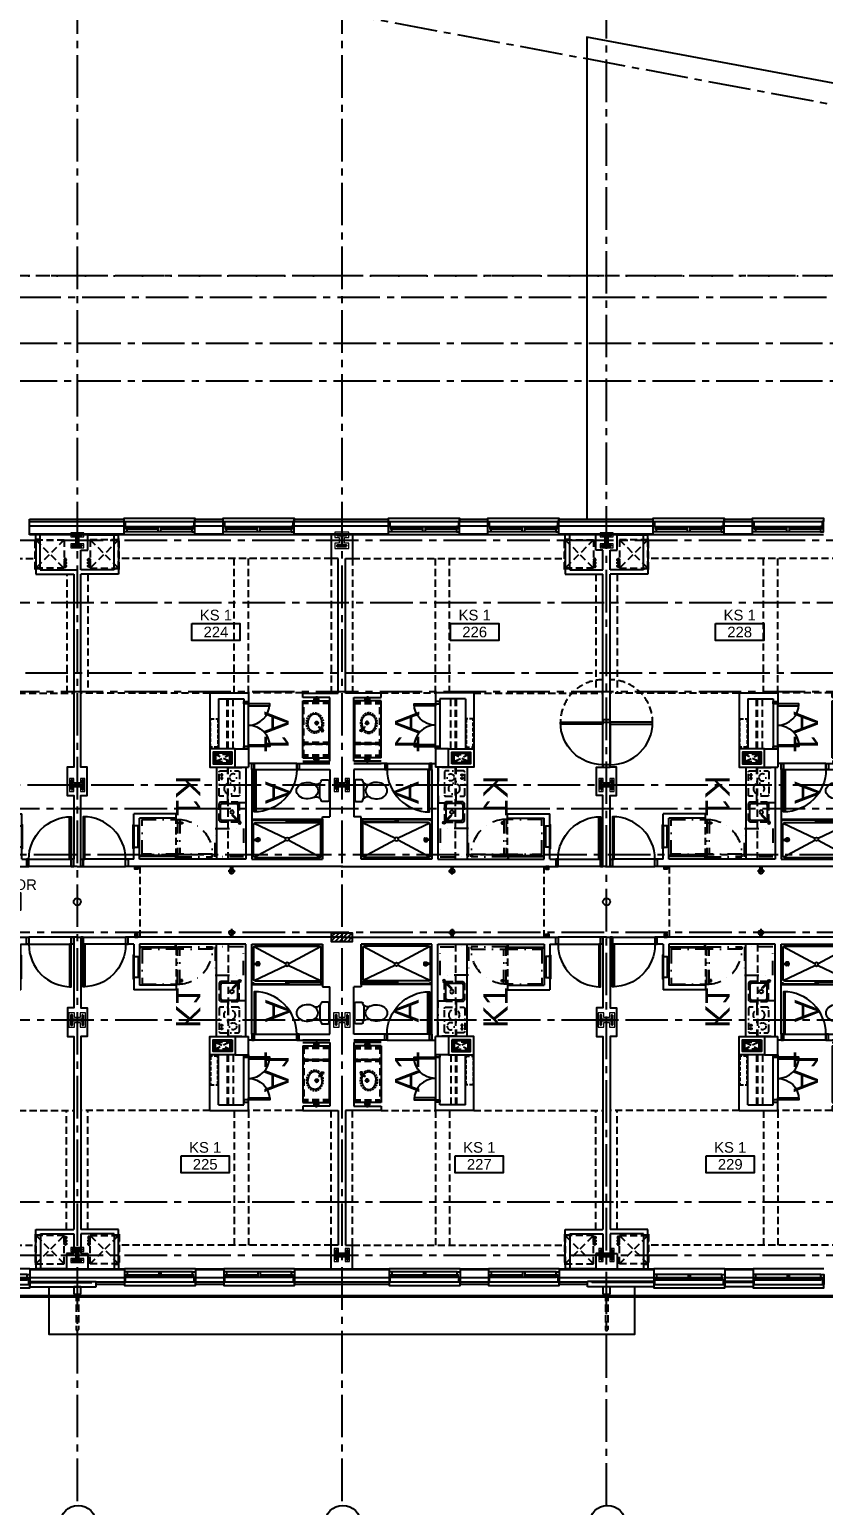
# Model space of a CAD drawing. Header units: inches. Extents: x -3700 to 348, y -844 to 2341.
# Drawn here: x -1500 to -828, y -212 to 1037 of the extents above; entities that cross this region are included whole.
import ezdxf
from ezdxf.enums import TextEntityAlignment as Align

# ---------------------------------------------------------------- set-up
doc = ezdxf.new("R2010")
doc.units = ezdxf.units.IN
doc.header["$LTSCALE"] = 48
doc.header["$MEASUREMENT"] = 0
for name, pattern in [('CENTER2', [1.125, 0.75, -0.125, 0.125, -0.125]), ('DASHDOT2', [0.5, 0.25, -0.125, 0, -0.125]), ('HIDDEN', [0.375, 0.25, -0.125]), ('HIDDEN2', [0.1875, 0.125, -0.0625]), ('PHANTOM2', [1.25, 0.625, -0.125, 0.125, -0.125, 0.125, -0.125])]:
    doc.linetypes.add(name, pattern=pattern)
doc.layers.get('0').update_dxf_attribs({"color": 253})
for name, color, linetype in [('A-Clng Mtd Light Fixture', 253, 'Continuous'), ('A-Door', 253, 'Continuous'), ('A-Door-Head', 253, 'Continuous'), ('A-Eqpm', 253, 'Continuous'), ('A-Eqpm-NIC', 253, 'DASHDOT2'), ('A-Flor-Case', 253, 'Continuous'), ('A-Flor-Case-Hidden', 253, 'HIDDEN2'), ('A-Flor-Outline', 253, 'Continuous'), ('A-Flor-Ovhd', 253, 'HIDDEN2'), ('A-Flor-Pfix', 253, 'Continuous'), ('A-Flor-Soffit', 253, 'HIDDEN2'), ('A-Flor-Spcl', 253, 'Continuous'), ('A-Flor-Wall Mtd Fixture', 253, 'Continuous'), ('A-Glaz', 253, 'Continuous'), ('A-Glaz-Sill', 253, 'Continuous'), ('A-Grid(3-32)', 253, 'CENTER2'), ('A-HVAC', 253, 'HIDDEN2'), ('A-Roof-Below', 253, 'Continuous'), ('A-Site-Property', 253, 'PHANTOM2'), ('A-Tag-Rm(3-32)', 253, 'Continuous'), ('A-Wall-Full', 253, 'Continuous'), ('A-Wall-Hatch', 253, 'Continuous'), ('S-Grid-Iden', 253, 'Continuous'), ('Zoning Envelope', 253, 'DASHDOT2')]:
    doc.layers.add(name, color=color, linetype=linetype)
for name, color, linetype, lineweight in [('A-Detl-Hatch', 253, 'Continuous', 18), ('S-Detl-Hatch', 253, 'Continuous', 18), ('S-Detl-Wide', 253, 'Continuous', 35)]:
    doc.layers.add(name, color=color, linetype=linetype, lineweight=lineweight)
doc.layers.add('G-Anno-View', color=253, linetype='Continuous', lineweight=18, plot=False)
doc.styles.add('G1DIM', font='arial.ttf')
doc.styles.get("Standard").update_dxf_attribs({"font": 'arial.ttf'})

# ---------------------------------------------------------------- blocks, each defined once
blk = doc.blocks.new('*U9')
at = {"layer": 'A-Detl-Hatch'}
h = blk.add_hatch(dxfattribs=at)
h.set_pattern_fill('ANSI32', color=256, scale=6, style=0)
h.set_pattern_definition([(45, (0, -4.865), (-1.591, 1.591), []), (45, (1.0607, -4.865), (-1.591, 1.591), [])])
edge = h.paths.add_edge_path()
edge.add_line((3.98, -9.73), (3.98, -9.295))
edge.add_line((3.98, -9.295), (0.645, -9.295))
edge.add_arc((0.645, -8.795), 0.5, 180, 270, ccw=False)
edge.add_line((0.145, -8.795), (0.145, -0.935))
edge.add_arc((0.645, -0.935), 0.5, 90, 180, ccw=False)
edge.add_line((0.645, -0.435), (3.98, -0.435))
edge.add_line((3.98, -0.435), (3.98, 0))
edge.add_line((3.98, 0), (-3.98, 0))
edge.add_line((-3.98, 0), (-3.98, -0.435))
edge.add_line((-3.98, -0.435), (-0.645, -0.435))
edge.add_arc((-0.645, -0.935), 0.5, 0, 90, ccw=False)
edge.add_line((-0.145, -0.935), (-0.145, -8.795))
edge.add_arc((-0.645, -8.795), 0.5, -90, 0, ccw=False)
edge.add_line((-0.645, -9.295), (-3.98, -9.295))
edge.add_line((-3.98, -9.295), (-3.98, -9.73))
edge.add_line((-3.98, -9.73), (3.98, -9.73))
at = {"color": 0, "linetype": 'ByBlock'}
blk.add_lwpolyline([(3.98, -9.73), (3.98, -9.295), (0.645, -9.295, -0.41421356), (0.145, -8.795), (0.145, -0.935, -0.41421356), (0.645, -0.435), (3.98, -0.435), (3.98, 0), (-3.98, 0), (-3.98, -0.435), (-0.645, -0.435, -0.41421356), (-0.145, -0.935), (-0.145, -8.795, -0.41421356), (-0.645, -9.295), (-3.98, -9.295), (-3.98, -9.73)], format="xyb", close=True, dxfattribs=at)
blk = doc.blocks.new('W10X33')
at = {"layer": 'S-Detl-Hatch'}
blk.add_lwpolyline([(13773.3, -7309.8), (13773.3, -7306.3), (13769.4, -7306.3), (13769.4, -7300.5), (13773.3, -7300.5), (13773.3, -7297), (13762.3, -7297), (13762.3, -7300.5), (13766.2, -7300.5), (13766.2, -7306.3), (13762.3, -7306.3), (13762.3, -7309.8)], close=True, dxfattribs=at)
at = {"layer": 'S-Detl-Wide'}
blk.add_blockref('*U9', (13767.8, -7298.5), dxfattribs=at)
blk = doc.blocks.new('*U19')
at = {"layer": 'A-Detl-Hatch'}
h = blk.add_hatch(dxfattribs=at)
h.set_pattern_fill('ANSI32', color=256, scale=6, style=0)
h.set_pattern_definition([(45, (0, -5.05), (-1.591, 1.591), []), (45, (1.0607, -5.05), (-1.591, 1.591), [])])
edge = h.paths.add_edge_path()
edge.add_line((4.01, -10.1), (4.01, -9.48))
edge.add_line((4.01, -9.48), (0.675, -9.48))
edge.add_arc((0.675, -8.98), 0.5, 180, 270, ccw=False)
edge.add_line((0.175, -8.98), (0.175, -1.12))
edge.add_arc((0.675, -1.12), 0.5, 90, 180, ccw=False)
edge.add_line((0.675, -0.62), (4.01, -0.62))
edge.add_line((4.01, -0.62), (4.01, 0))
edge.add_line((4.01, 0), (-4.01, 0))
edge.add_line((-4.01, 0), (-4.01, -0.62))
edge.add_line((-4.01, -0.62), (-0.675, -0.62))
edge.add_arc((-0.675, -1.12), 0.5, 0, 90, ccw=False)
edge.add_line((-0.175, -1.12), (-0.175, -8.98))
edge.add_arc((-0.675, -8.98), 0.5, -90, 0, ccw=False)
edge.add_line((-0.675, -9.48), (-4.01, -9.48))
edge.add_line((-4.01, -9.48), (-4.01, -10.1))
edge.add_line((-4.01, -10.1), (4.01, -10.1))
at = {"color": 0, "linetype": 'ByBlock'}
blk.add_lwpolyline([(4.01, -10.1), (4.01, -9.48), (0.675, -9.48, -0.41421356), (0.175, -8.98), (0.175, -1.12, -0.41421356), (0.675, -0.62), (4.01, -0.62), (4.01, 0), (-4.01, 0), (-4.01, -0.62), (-0.675, -0.62, -0.41421356), (-0.175, -1.12), (-0.175, -8.98, -0.41421356), (-0.675, -9.48), (-4.01, -9.48), (-4.01, -10.1)], format="xyb", close=True, dxfattribs=at)
blk = doc.blocks.new('W10X45')
at = {"layer": 'S-Detl-Hatch'}
blk.add_lwpolyline([(13921.9, -7311.4), (13921.9, -7306.7), (13918.1, -7306.7), (13918.1, -7301.9), (13921.9, -7301.9), (13921.9, -7297.3), (13909.9, -7297.3), (13909.9, -7301.9), (13913.7, -7301.9), (13913.7, -7306.7), (13909.9, -7306.7), (13909.9, -7311.4)], close=True, dxfattribs=at)
at = {"layer": 'S-Detl-Wide'}
blk.add_blockref('*U19', (13915.9, -7299.3), dxfattribs=at)
blk = doc.blocks.new('*U18')
at = {"layer": 'A-Detl-Hatch'}
h = blk.add_hatch(dxfattribs=at)
h.set_pattern_fill('ANSI32', color=256, scale=6, style=0)
h.set_pattern_definition([(45, (0, -4.96), (-1.591, 1.591), []), (45, (1.0607, -4.96), (-1.591, 1.591), [])])
edge = h.paths.add_edge_path()
edge.add_line((3.9925, -9.92), (3.9925, -9.39))
edge.add_line((3.9925, -9.39), (0.6575, -9.39))
edge.add_arc((0.6575, -8.89), 0.5, 180, 270, ccw=False)
edge.add_line((0.1575, -8.89), (0.1575, -1.03))
edge.add_arc((0.6575, -1.03), 0.5, 90, 180, ccw=False)
edge.add_line((0.6575, -0.53), (3.9925, -0.53))
edge.add_line((3.9925, -0.53), (3.9925, 0))
edge.add_line((3.9925, 0), (-3.9925, 0))
edge.add_line((-3.9925, 0), (-3.9925, -0.53))
edge.add_line((-3.9925, -0.53), (-0.6575, -0.53))
edge.add_arc((-0.6575, -1.03), 0.5, 0, 90, ccw=False)
edge.add_line((-0.1575, -1.03), (-0.1575, -8.89))
edge.add_arc((-0.6575, -8.89), 0.5, -90, 0, ccw=False)
edge.add_line((-0.6575, -9.39), (-3.9925, -9.39))
edge.add_line((-3.9925, -9.39), (-3.9925, -9.92))
edge.add_line((-3.9925, -9.92), (3.9925, -9.92))
at = {"color": 0, "linetype": 'ByBlock'}
blk.add_lwpolyline([(3.9925, -9.92), (3.9925, -9.39), (0.6575, -9.39, -0.414213562), (0.1575, -8.89), (0.1575, -1.03, -0.414213562), (0.6575, -0.53), (3.9925, -0.53), (3.9925, 0), (-3.9925, 0), (-3.9925, -0.53), (-0.6575, -0.53, -0.414213562), (-0.1575, -1.03), (-0.1575, -8.89, -0.414213562), (-0.6575, -9.39), (-3.9925, -9.39), (-3.9925, -9.92)], format="xyb", close=True, dxfattribs=at)
blk = doc.blocks.new('w10x39')
at = {"layer": 'S-Detl-Hatch'}
blk.add_lwpolyline([(13843.6, -7311.4), (13843.6, -7306.8), (13839.7, -7306.8), (13839.7, -7302), (13843.6, -7302), (13843.6, -7297.4), (13831.6, -7297.4), (13831.6, -7302), (13835.4, -7302), (13835.4, -7306.8), (13831.6, -7306.8), (13831.6, -7311.4)], close=True, dxfattribs=at)
at = {"layer": 'S-Detl-Wide'}
blk.add_blockref('*U18', (13837.6, -7299.4), dxfattribs=at)
blk = doc.blocks.new('Column Bubble')
blk.add_circle((-0.004, -0.002), 0.156)
blk.add_attdef('XX', text='', height=0.0938).set_placement((0, 0), align=Align.MIDDLE_CENTER)
blk = doc.blocks.new('2ND FLOOR - STRUCTURAL GRID')
at = {"layer": 'A-Grid(3-32)'}
for p, q in [((10224.5, -7426), (10224.5, -9409.8)), ((10448.5, -7426), (10448.5, -9409.8)), ((10672.5, -9409.8), (10672.5, -7426)), ((8104.5, -7709.5), (11912.5, -8419.2)), ((11912.5, -8368.8), (8104.5, -8368.8)), ((8122.7, -8386.8), (11894.3, -8386.8)), ((8119.4, -8425.8), (11897.6, -8425.8)), ((8119.4, -8457.8), (11897.6, -8457.8)), ((8104.5, -8592.7), (11912.5, -8592.7)), ((11912.5, -8645.7), (8104.5, -8645.7)), ((8128.6, -8704.8), (11888.4, -8704.8)), ((8104.5, -8720.8), (11912.5, -8720.8)), ((8130.3, -8799.7), (11886.7, -8799.7)), ((8104.5, -8819.7), (11912.5, -8819.7)), ((11897.7, -8858.8), (8119.3, -8858.8)), ((11912.5, -8924.8), (8104.5, -8924.8)), ((11912.5, -8998.8), (8104.5, -8998.8)), ((8104.5, -9152.8), (11912.5, -9152.8)), ((8104.5, -9197.8), (11912.5, -9197.8))]:
    blk.add_line(p, q, dxfattribs=at)
for p in [(-3543.3, -1289.3), (-3095.3, -1289.3), (-3543.3, -1894.3)]:
    blk.add_blockref('W10X33', p)
at = {"rotation": 270}
for p in [(17527.9, 4968.1), (17751.9, 4968.1), (17975.9, 4968.1), (17751.9, 4570.1), (17975.9, 4570.1)]:
    blk.add_blockref('W10X33', p, dxfattribs=at)
at = {"layer": 'S-Grid-Iden'}
blk.add_blockref('w10x39', (-3389.1, -1288.3), dxfattribs=at)
at = {"layer": 'S-Grid-Iden', "rotation": 90}
for name, p in [('W10X45', (2920.2, -22914.6)), ('w10x39', (3144.1, -22836.3)), ('w10x39', (3368.1, -22836.3))]:
    blk.add_blockref(name, p, dxfattribs=at)
at = {"layer": 'S-Grid-Iden', "xscale": 96, "yscale": 96, "zscale": 96}
for p, values in [((10225.7, -9424.5), {'XX': '22'}), ((10449.7, -9424.5), {'XX': '23'}), ((10673.7, -9424.5), {'XX': '24'})]:
    blk.add_blockref('Column Bubble', p, dxfattribs=at).add_auto_attribs(values)
blk = doc.blocks.new('36in door')
blk.add_lwpolyline([(-1.5, -36), (0, -36), (0, 0), (-1.5, 0)], close=True)
blk.add_arc((0, 0), 36, 180, 270)
blk = doc.blocks.new('HVAC UNIT NICHE')
at = {"layer": 'A-Door-Head'}
blk.add_lwpolyline([(4, 0), (28.5, 0), (28.5, -3.8), (4, -3.8)], close=True, dxfattribs=at)
at = {"layer": 'A-HVAC'}
for p, q in [((4.2, 0), (28.2, -24)), ((4.2, -24), (28.2, 0))]:
    blk.add_line(p, q, dxfattribs=at)
for points in [[(3.2, 0), (29.2, 0), (29.2, 0.5), (3.2, 0.5)], [(4.2, -24), (28.2, -24), (28.2, 0), (4.2, 0)]]:
    blk.add_lwpolyline(points, close=True, dxfattribs=at)
for centre in [(21.1, -25), (23.7, -25), (26.4, -25)]:
    blk.add_circle(centre, 1, dxfattribs=at)
at = {"layer": 'A-Wall-Full'}
for p, q in [((4, 0), (0, 0)), ((4, -3.8), (4, 0)), ((28.5, 0), (33.2, 0)), ((28.5, -3.8), (28.5, 0)), ((33.2, 0), (33.2, -26)), ((4, -3.8), (0, -3.8)), ((28.5, -3.8), (29.5, -3.8)), ((29.5, -3.8), (29.5, -26))]:
    blk.add_line(p, q, dxfattribs=at)
blk = doc.blocks.new('Plumbing Chase')
at = {"layer": 'A-Flor-Outline', "linetype": 'HIDDEN2', "ltscale": 0.5}
blk.add_lwpolyline([(0.625, 0), (6.625, 0), (6.625, 24), (0.625, 24)], close=True, dxfattribs=at)
blk = doc.blocks.new('18in door')
blk.add_lwpolyline([(0, 0), (1.5, 0), (1.5, 18), (0, 18)], close=True)
blk.add_arc((0, 0), 18, 0, 90)
blk = doc.blocks.new('Single 12x6 HVAC Shaft')
at = {"layer": 'A-Flor-Outline'}
blk.add_lwpolyline([(3.75, 17.75), (11.75, 17.75), (11.75, 3.75), (3.75, 3.75)], close=True, dxfattribs=at)
at = {"layer": 'A-HVAC'}
for p, q in [((4.75, 16.75), (10.75, 4.75)), ((4.75, 4.75), (10.75, 16.75))]:
    blk.add_line(p, q, dxfattribs=at)
blk.add_lwpolyline([(4.75, 16.75), (10.75, 16.75), (10.75, 4.75), (4.75, 4.75)], close=True, dxfattribs=at)
at = {"layer": 'A-Wall-Full'}
for points in [[(0, 21.5), (15.5, 21.5), (15.5, 0), (0, 0)], [(2.75, 18.75), (12.75, 18.75), (12.75, 2.75), (2.75, 2.75)]]:
    blk.add_lwpolyline(points, close=True, dxfattribs=at)
blk = doc.blocks.new('wall sconce')
for p, q in [((-1, 0), (4.625, 0)), ((2, -2.625), (2, 2.625))]:
    blk.add_line(p, q)
blk.add_circle((2, 0), 1.875)
blk = doc.blocks.new('sink1915rear')
for p, q in [((-6, -4.5), (-3.6, -6.9)), ((-5.8, -4.4), (-4, -6.2)), ((-5.6, -4.2), (-3.8, -6.1)), ((-5.5, -4), (-3.1, -6.4)), ((-4, -6.2), (-3.8, -6.1)), ((-3.6, -6.9), (-3.1, -6.4))]:
    blk.add_line(p, q)
blk.add_circle((-6.3, -3.7), 0.938)
for points, knots in [([(-5.1, -5.5), (-5.2, -5.5), (-5.5, -5.8), (-6, -6.3), (-6.6, -7), (-7, -7.7), (-7.3, -8.4), (-7.5, -9.2), (-7.6, -9.9), (-7.5, -10.7), (-7.3, -11.5), (-7, -12.2), (-6.6, -12.9), (-6, -13.6), (-5.3, -14.3), (-4.5, -14.8), (-3.5, -15.3), (-2.4, -15.7), (-1.2, -15.9), (-0.4, -16), (0, -16)], [5.387657, 5.387657, 5.387657, 5.387657, 5.72094, 6.671915, 7.55893, 8.391939, 9.182354, 9.943851, 10.690053, 11.436458, 12.198524, 12.989815, 13.823917, 14.712127, 15.664288, 16.687236, 17.780855, 18.938437, 20.147416, 21.38303, 21.38303, 21.38303, 21.38303]), ([(0, -3.9), (-0.4, -3.9), (-1.2, -4), (-2.4, -4.2), (-3.5, -4.6), (-4.1, -4.9), (-4.4, -5.1)], [0, 0, 0, 0, 1.238365, 2.448444, 3.606048, 4.621257, 4.621257, 4.621257, 4.621257])]:
    blk.add_open_spline(points, degree=3, knots=knots)
for points in [[(0, -9.7), (-0.5, -9.6), (-0.9, -9.3), (-1.2, -8.9), (-1.2, -8.5), (-1.2, -8), (-0.9, -7.6), (-0.5, -7.3), (0, -7.2)], [(0, -7.6), (-0.3, -7.6), (-0.6, -7.8), (-0.8, -8.1), (-0.9, -8.5), (-0.8, -8.8), (-0.6, -9.1), (-0.3, -9.3), (0, -9.3)], [(0, -3.9), (1.2, -4), (2.4, -4.2), (3.5, -4.6), (4.5, -5.1), (5.3, -5.7), (6, -6.3), (6.6, -7), (7, -7.7), (7.3, -8.5), (7.5, -9.2), (7.5, -9.9), (7.5, -10.7), (7.3, -11.4), (7, -12.2), (6.6, -12.9), (6, -13.6), (5.3, -14.2), (4.5, -14.8), (3.5, -15.3), (2.4, -15.7), (1.2, -15.9), (0, -16)], [(0, -9.7), (0.5, -9.6), (0.9, -9.3), (1.2, -8.9), (1.3, -8.5), (1.2, -8), (0.9, -7.6), (0.5, -7.3), (0, -7.2)], [(0, -7.6), (0.3, -7.6), (0.6, -7.8), (0.8, -8.1), (0.9, -8.5), (0.8, -8.8), (0.6, -9.1), (0.3, -9.3), (0, -9.3)]]:
    blk.add_spline(points, degree=3)
at = {"layer": 'A-Flor-Case-Hidden', "linetype": 'HIDDEN2', "ltscale": 0.25, "extrusion": (0, 0, -1)}
blk.add_ellipse((0, -10), major_axis=(-8.56, 0), ratio=0.824818, dxfattribs=at)
blk = doc.blocks.new('41in Std Vanity')
at = {"layer": 'A-Flor-Case'}
for p, q in [((23, 53), (0, 53)), ((0.75, 5), (0.75, 53)), ((23, 5), (23, 53)), ((23, 5), (0, 5))]:
    blk.add_line(p, q, dxfattribs=at)
at = {"layer": 'A-Flor-Case-Hidden'}
for p, q in [((0, 52.25), (22, 52.25)), ((0, 51.5), (21.25, 51.5)), ((0, 50.75), (21.25, 50.75)), ((22, 5.75), (22, 52.125)), ((0, 17.875), (21.25, 17.875)), ((0, 17.125), (21.25, 17.125)), ((0, 16.375), (22, 16.375)), ((21.25, 17.125), (0.75, 17.125)), ((21.25, 16.375), (0.75, 16.375)), ((0, 7.25), (21.25, 7.25)), ((0, 6.5), (21.25, 6.5)), ((0, 5.75), (22, 5.75))]:
    blk.add_line(p, q, dxfattribs=at)
for points in [[(21.25, 50.75), (22, 50.75), (22, 52.25), (21.25, 52.25)], [(21.25, 17.875), (22, 17.875), (22, 16.375), (21.25, 16.375)], [(21.25, 7.25), (22, 7.25), (22, 5.75), (21.25, 5.75)]]:
    blk.add_lwpolyline(points, close=True, dxfattribs=at)
at = {"layer": 'A-Wall-Full'}
for p, q in [((0, 2), (0, 56)), ((0, 56), (23, 56)), ((23, 2), (0, 2))]:
    blk.add_line(p, q, dxfattribs=at)
at = {"layer": 'A-Flor-Pfix', "rotation": 90}
blk.add_blockref('sink1915rear', (2.736, 34.312), dxfattribs=at)
at = {"layer": 'A-Flor-Wall Mtd Fixture', "xscale": -1, "rotation": 90}
blk.add_blockref('wall sconce', (11.5, 56), dxfattribs=at)
at = {"layer": 'A-Flor-Wall Mtd Fixture', "rotation": 90}
blk.add_blockref('wall sconce', (11.5, 2), dxfattribs=at)
blk = doc.blocks.new('Studio Vanity and Closet Typ')
at = {"layer": 'A-Door'}
for points in [[(-50.5, -69), (-50.5, -72.8), (-52.5, -72.8), (-52.5, -69)], [(-14.5, -69), (-14.5, -72.8), (-12.5, -72.8), (-12.5, -69)]]:
    blk.add_lwpolyline(points, close=True, dxfattribs=at)
at = {"layer": 'A-Door-Head'}
blk.add_lwpolyline([(-50.5, -69), (-50.5, -72.8), (-14.5, -72.8), (-14.5, -69)], close=True, dxfattribs=at)
at = {"layer": 'A-Flor-Ovhd'}
for p, q in [((-12.6, -82), (-54.9, -82)), ((-12.6, -86), (-54.9, -86)), ((-12.6, -87), (-54.9, -87))]:
    blk.add_line(p, q, dxfattribs=at)
at = {"layer": 'A-Flor-Soffit'}
blk.add_line((-59.8, -23), (-59.8, -69), dxfattribs=at)
at = {"layer": 'A-Wall-Full'}
for p, q in [((-56, 0), (-56, -23)), ((0, 0), (0, -23)), ((-56, -23), (-59.8, -23)), ((-59.8, -69), (-50.5, -69)), ((-59.8, -101.6), (-59.8, -69)), ((-54.9, -72.8), (-50.5, -72.8)), ((-54.9, -94.4), (-54.9, -72.8)), ((-50.5, -69), (-50.5, -72.8)), ((-14.5, -69), (3, -69)), ((-14.5, -69), (-14.5, -72.8)), ((-12.5, -72.8), (-14.5, -72.8)), ((-12.5, -80.1), (-12.5, -72.8)), ((3, -101.6), (3, -69)), ((-54.9, -94.4), (-12.5, -94.4)), ((-59.8, -101.6), (3, -101.6))]:
    blk.add_line(p, q, dxfattribs=at)
at = {"xscale": -1}
for name, p, rotation in [('41in Std Vanity', (0, 0), 90), ('Plumbing Chase', (-37.8, -101.6), 270)]:
    blk.add_blockref(name, p, dxfattribs=dict(at, rotation=rotation))
blk.add_blockref('Single 12x6 HVAC Shaft', (3, -101.6), dxfattribs=at)
at = {"layer": 'A-Door'}
blk.add_blockref('18in door', (-50.5, -69), dxfattribs=at)
at = {"layer": 'A-Door', "xscale": -1}
blk.add_blockref('18in door', (-14.5, -69), dxfattribs=at)
at = {"layer": 'G-Anno-View', "insert": (-44.2, -34.9), "char_height": 20.58, "width": 161.688, "attachment_point": 1, "style": 'G1DIM'}
blk.add_mtext('A1', dxfattribs=at)
blk = doc.blocks.new('refrigerator')
blk.add_line((-30.125, 0), (-30.125, -29.5))
for points in [[(-32.125, -29.5), (0, -29.5), (0, 0), (-32.125, 0)], [(-34.125, -3.75), (-32.125, -3.75), (-32.125, -2.25), (-34.125, -2.25)], [(-59.625, -31.5), (-59.625, -29.5), (-30.125, -29.5), (-30.125, -31.5)]]:
    blk.add_lwpolyline(points, close=True)
blk.add_arc((-30.125, -29.5), 29.5, 90, 183.887442)
blk = doc.blocks.new('kitchen faucet')
for p, q in [((0.9, 0.4), (8.4, 0.4)), ((1, 0.1), (4, 0.1)), ((4, -0.1), (4, 0.1)), ((0.9, -0.4), (8.4, -0.4)), ((1, -0.1), (4, -0.1))]:
    blk.add_line(p, q)
blk.add_circle((0, 0), 1)
blk.add_arc((8.4, 0), 0.375, 270, 90)
blk = doc.blocks.new('kitchen sink')
blk.add_lwpolyline([(-14.9, -7, 0.143329), (-14, -7.2), (-3, -7.2, 0.414214), (-1.2, -5.5), (-1.2, 5.5, 0.414214), (-3, 7.2), (-14, 7.2, 0.414214), (-15.8, 5.5), (-15.8, -5.5, 0.143329), (-15.5, -6.4, 0.143329)], format="xyb")
blk.add_circle((-10.8, 0), 1.5)
at = {"layer": 'A-Flor-Case-Hidden'}
for p, q in [((-15.8, 8.5), (-17, 7.2)), ((-1.2, 8.5), (0, 7.2)), ((-16.6, -7.6), (-17, -7.2)), ((-15.8, -8.5), (-16.1, -8.1)), ((-1.2, -8.5), (0, -7.2))]:
    blk.add_line(p, q, dxfattribs=at)
for points in [[(-17, 7.2), (-17, -7.2)], [(-1.2, 8.5), (-15.8, 8.5)], [(0, -7.2), (0, 7.2)], [(-15.8, -8.5), (-1.2, -8.5)]]:
    blk.add_lwpolyline(points, dxfattribs=at)
at = {"rotation": 45.00000000000001}
blk.add_blockref('kitchen faucet', (-17.4, -8.9), dxfattribs=at)
blk = doc.blocks.new('cooktop')
at = {"ltscale": 0.5}
blk.add_lwpolyline([(-7.6, -21.5), (7.6, -21.5, 0.414214), (8.6, -20.5), (8.6, -1, 0.414214), (7.6, 0), (-7.6, 0, 0.414214), (-8.6, -1), (-8.6, -20.5, 0.414214)], format="xyb", close=True, dxfattribs=at)
for centre, radius in [((-3.3, -5.5), 3), ((-0.3, -15), 4.66), ((6.3, -3.4), 0.75), ((6.3, -6.2), 0.75)]:
    blk.add_circle(centre, radius, dxfattribs=at)
blk = doc.blocks.new('Studio Kitchen 1')
at = {"layer": 'A-Eqpm'}
for points in [[(-29.2, -99.8), (-9.2, -99.8), (-9.2, -100.3), (-29.2, -100.3)], [(-28.2, -99.8), (-10.2, -99.8), (-10.2, -96.3), (-28.2, -96.3)]]:
    blk.add_lwpolyline(points, close=True, dxfattribs=at)
at = {"layer": 'A-Eqpm-NIC'}
for points in [[(-47.9, -5.1), (-47.9, -20.4), (-77.8, -20.4), (-77.8, -5.1)], [(-2, -6.9), (-2, -30.9), (-26, -30.9), (-26, -6.9)]]:
    blk.add_lwpolyline(points, close=True, dxfattribs=at)
at = {"layer": 'A-Flor-Case'}
for p, q in [((-78, -29.9), (0, -29.9)), ((-3.1, -63.9), (-3.1, -94.9)), ((-3.1, -63.9), (-0.1, -63.9)), ((-3.1, -64.6), (-0.1, -64.6)), ((-2.4, -64.6), (-2.4, -94.9))]:
    blk.add_line(p, q, dxfattribs=at)
at = {"layer": 'A-Flor-Ovhd'}
for p, q in [((0, -19.9), (-77.8, -19.9)), ((-3.1, -63.9), (-34.7, -63.9))]:
    blk.add_line(p, q, dxfattribs=at)
at = {"layer": 'A-Wall-Full'}
for p, q in [((-78, -4.9), (0, -4.9)), ((-78, -30.1), (-78, -4.9)), ((0, -4.9), (0, -94.9)), ((-34.7, -63.9), (-38.5, -63.9)), ((-38.5, -63.9), (-38.5, -99.8)), ((-34.7, -63.9), (-34.7, -94.9)), ((0, -99.8), (-38.5, -99.8)), ((0, -94.9), (-34.7, -94.9))]:
    blk.add_line(p, q, dxfattribs=at)
at = {"layer": 'A-Eqpm-NIC', "extrusion": (0, 0, -1), "zscale": -1, "rotation": 270}
for name, p in [('cooktop', (74.8, -19.1)), ('refrigerator', (33.7, -92.9))]:
    blk.add_blockref(name, p, dxfattribs=at)
at = {"layer": 'A-Flor-Pfix', "extrusion": (0, 0, -1), "zscale": -1, "rotation": 270}
blk.add_blockref('kitchen sink', (40, -27.6), dxfattribs=at)
at = {"layer": 'G-Anno-View', "insert": (-71, -43.5), "char_height": 20.58, "width": 161.688, "attachment_point": 1, "style": 'G1DIM'}
blk.add_mtext('K1', dxfattribs=at)
blk = doc.blocks.new('shower head')
for p, q in [((0.5, 0.2), (4.5, 0.2)), ((6, 1.5), (4.5, 1.5)), ((0.5, -0.2), (4.5, -0.2)), ((6, -1.5), (4.5, -1.5))]:
    blk.add_line(p, q)
blk.add_lwpolyline([(0, -1.1), (0.5, -1.1), (0.5, 1.1), (0, 1.1)], close=True)
at = {"extrusion": (0, 0, -1)}
for centre, start_param, end_param in [((4.5, 0), 4.878708, 10.826996), ((6, 0), 6.265998, 9.430839)]:
    blk.add_ellipse(centre, major_axis=(0, 1.5), ratio=0.483735, start_param=start_param, end_param=end_param, dxfattribs=at)
blk.add_open_spline([(4.5, 0.2), (4.5, 0.2), (4.5, 0.2), (4.5, 0.1), (4.5, 0), (4.5, 0), (4.5, -0.1), (4.5, -0.2), (4.5, -0.2), (4.5, -0.2)], degree=3, knots=[7.6339989, 7.6339989, 7.6339989, 7.6339989, 7.7552894, 7.7552894, 7.7552894, 7.9540134, 7.9540134, 7.9540134, 8.074038, 8.074038, 8.074038, 8.074038])
blk = doc.blocks.new('shower door')
at = {"layer": 'A-Flor-Case'}
for p, q in [((-31, -1), (-31, 0)), ((-29, 0), (-31, 0)), ((-29, -1), (-29, 0)), ((0, 0), (-2, 0)), ((-2, 0), (-2, -1)), ((-60, -1.3), (-58, -1.3)), ((-60, -2.3), (-58, -2.3)), ((-58, -2.3), (-58, -1.3)), ((-58, -1.8), (-31, -1.8)), ((-29, -1), (-31, -1)), ((-31, -1.3), (-29, -1.3)), ((-31, -2.3), (-31, -1.3)), ((-31, -2.3), (-29, -2.3)), ((-2, -0.5), (-29, -0.5)), ((-29, -1.3), (-29, -2.3)), ((0, -1), (-2, -1)), ((-2, -1), (0, -1))]:
    blk.add_line(p, q, dxfattribs=at)
blk = doc.blocks.new('30x34 shower')
at = {"layer": 'A-Flor-Pfix'}
for p, q in [((0, -34), (0, 0)), ((60, 0), (0, 0)), ((60, -34), (60, 0)), ((1.5, -3), (1.5, -29.5)), ((28.7, -16.2), (1.9, -1.9)), ((57, -1.5), (3, -1.5)), ((58.1, -1.9), (31.3, -16.2)), ((58.5, -3), (58.5, -29.5)), ((28.7, -17.8), (1.9, -30.6)), ((58.1, -30.6), (31.3, -17.8)), ((60, -34), (0, -34)), ((57, -31), (3, -31))]:
    blk.add_line(p, q, dxfattribs=at)
blk.add_circle((30, -17), 1.5, dxfattribs=at)
for centre, start, end in [((3, -3), 90, 180), ((57, -3), 0, 90), ((3, -29.5), 180, 270), ((57, -29.5), 270, 0)]:
    blk.add_arc(centre, 1.5, start, end, dxfattribs=at)
at = {"xscale": -1, "rotation": 179.9999999999999}
blk.add_blockref('shower door', (60, -34), dxfattribs=at)
at = {"layer": 'A-Flor-Pfix', "rotation": 180.0000000001253}
blk.add_blockref('shower head', (60, -16.5), dxfattribs=at)
blk = doc.blocks.new('Toiliet American Std Cadet Pro')
for p, q in [((0, 8.1), (0, -8.1)), ((5.8, 9.1), (1, 9.1)), ((6.8, 7.9), (6.8, 8.1)), ((7.5, 6.5), (7, 7.4)), ((7.7, -6), (7.7, 6)), ((1, -9.1), (5.8, -9.1)), ((6.8, -8.1), (6.8, -7.9)), ((7, -7.4), (7.5, -6.5))]:
    blk.add_line(p, q)
for centre, radius, start, end in [((1, 8.1), 1, 90, 180), ((5.8, 8.1), 1, 0, 90), ((7.8, 7.9), 1, 180, 212.4157), ((6.7, 6), 1, 0, 32.4157), ((10.9, 10.1), 4.91, 226.8784, 295.5831), ((1, -8.1), 1, 180, 270), ((5.8, -8.1), 1, 270, 0), ((7.8, -7.9), 1, 147.5844, 180), ((10.9, -10.1), 4.91, 64.417, 133.1217), ((6.7, -6), 1, 327.5844, 0)]:
    blk.add_arc(centre, radius, start, end)
for start_param, end_param in [(2.197169, 4.086017), (4.086017, 8.480354)]:
    blk.add_ellipse((18.4, 0), major_axis=(9.17, 0), ratio=0.762999, start_param=start_param, end_param=end_param)
blk = doc.blocks.new('Studio Bath 2')
at = {"layer": 'A-Door'}
for points in [[(-81, -22), (-81, -20), (-76.1, -20), (-76.1, -22)], [(-81, -60), (-81, -58), (-76.1, -58), (-76.1, -60)]]:
    blk.add_lwpolyline(points, close=True, dxfattribs=at)
at = {"layer": 'A-Door-Head'}
blk.add_lwpolyline([(-81, -22), (-81, -58), (-76.1, -58), (-76.1, -22)], close=True, dxfattribs=at)
at = {"layer": 'A-Wall-Full'}
for p, q in [((-81, -22), (-81, 6.1)), ((-76.1, -22), (-76.1, 6.1)), ((-76.1, 6.1), (-36, 6.1)), ((-76.1, 6.1), (-36, 6.1)), ((-36, 0), (-36, 6.1)), ((0, 0), (-36, 0)), ((0, -60), (0, 0)), ((-81, -22), (-76.1, -22)), ((-81, -58), (-81, -62.9)), ((-76.1, -58), (-81, -58)), ((-76.1, -58), (-76.1, -60)), ((-76.1, -58), (-76.1, -60)), ((-76.1, -60), (0, -60))]:
    blk.add_line(p, q, dxfattribs=at)
at = {"layer": 'A-Door', "xscale": -1, "rotation": 90}
blk.add_blockref('36in door', (-76.1, -58), dxfattribs=at)
at = {"layer": 'A-Flor-Pfix', "xscale": -1, "rotation": 90}
blk.add_blockref('Toiliet American Std Cadet Pro', (-58.1, 5.4), dxfattribs=at)
at = {"layer": 'A-Flor-Pfix', "extrusion": (0, 0, -1), "xscale": -1, "zscale": -1, "rotation": 90}
blk.add_blockref('30x34 shower', (0, 0), dxfattribs=at)
at = {"layer": 'G-Anno-View', "insert": (-66, -28), "char_height": 20.6, "width": 161.688, "attachment_point": 1, "style": 'G1DIM'}
blk.add_mtext('A', dxfattribs=at)
blk = doc.blocks.new('King Studio 1')
at = {"layer": 'A-Door'}
for points in [[(183, 6), (181, 6), (181, 0), (183, 0)], [(221, 6), (219, 6), (219, 0), (221, 0)]]:
    blk.add_lwpolyline(points, close=True, dxfattribs=at)
at = {"layer": 'A-Door-Head'}
blk.add_lwpolyline([(183, 6), (219, 6), (219, 0), (183, 0)], close=True, dxfattribs=at)
at = {"layer": 'A-Flor-Soffit'}
for p, q in [((9.1175, 260.635), (188.8825, 260.635)), ((9.1175, 260.635), (9.1175, 146.75)), ((79.115, 146.75), (79.115, 260.635)), ((91.115, 146.75), (91.115, 260.635)), ((215, 247.375), (215, 146.75)), ((111.74, 146.75), (221, 146.75))]:
    blk.add_line(p, q, dxfattribs=at)
at = {"layer": 'A-Wall-Full'}
for p, q in [((9.1175, 280.625), (9.1175, 260.635)), ((214.5675, 280.625), (188.58, 280.625)), ((215.02, 267.635), (215.02, 280.6475)), ((221, 267.635), (215.02, 267.635)), ((221, 251.125), (221, 267.635)), ((3, 146.75), (3, 260.635)), ((3, 260.635), (9.1175, 260.635)), ((214.8825, 251.125), (221, 251.125)), ((214.8825, 247.375), (221, 247.375)), ((33.115, 146.75), (3, 146.75)), ((111.74, 84), (106.385, 84)), ((-0.74, 0), (183, 0)), ((176.01, 6), (183, 6)), ((183, 0), (183, 6)), ((219, 0), (219, 6)), ((221, 6), (219, 6)), ((224, 0), (219, 0))]:
    blk.add_line(p, q, dxfattribs=at)
blk.add_lwpolyline([(221, 6), (221, 59.895), (215.635, 59.895), (215.635, 84), (221, 84), (221, 247.375)], dxfattribs=at)
at = {"xscale": -1, "rotation": 90}
for name, p in [('HVAC UNIT NICHE', (189.02, 280.625)), ('Studio Vanity and Closet Typ', (10.115, 87)), ('Studio Bath 2', (16.26, 6)), ('Studio Kitchen 1', (76.26, 6))]:
    blk.add_blockref(name, p, dxfattribs=at)
at = {"layer": 'A-Door', "xscale": -1, "rotation": 180.0000000000306}
blk.add_blockref('36in door', (219, 6), dxfattribs=at)
blk = doc.blocks.new('connecting')
at = {"layer": 'A-Door'}
for points in [[(0, 38), (0, 36), (6, 36), (6, 38)], [(0, 0), (0, -2), (6, -2), (6, 0)]]:
    blk.add_lwpolyline(points, close=True, dxfattribs=at)
at = {"layer": 'A-Door', "linetype": 'HIDDEN2'}
for centre, start, end in [((0, 36), 90, 182.388), ((6, 36), 357.612, 90)]:
    blk.add_arc(centre, 36, start, end, dxfattribs=at)
at = {"layer": 'A-Door-Head'}
blk.add_lwpolyline([(0, 0), (0, 36), (6, 36), (6, 0)], close=True, dxfattribs=at)
at = {"layer": 'A-Door', "xscale": -1, "rotation": 270}
blk.add_blockref('36in door', (0, 36), dxfattribs=at)
at = {"layer": 'A-Door', "rotation": 90}
blk.add_blockref('36in door', (6, 36), dxfattribs=at)
blk = doc.blocks.new('Rm Tag')
blk.add_lwpolyline([(-0.212, 0.076), (0.212, 0.076), (0.212, -0.076), (-0.212, -0.076)], close=True)
for p in [(0, 0.286), (0, 0.149), (0, 0)]:
    blk.add_attdef('XXX', text='', height=0.0938).set_placement(p, align=Align.MIDDLE_CENTER)
blk = doc.blocks.new('King Studio 2')
at = {"layer": 'A-Door'}
for points in [[(183, 6), (181, 6), (181, 0), (183, 0)], [(221, 6), (219, 6), (219, 0), (221, 0)]]:
    blk.add_lwpolyline(points, close=True, dxfattribs=at)
at = {"layer": 'A-Door-Head'}
blk.add_lwpolyline([(183, 6), (219, 6), (219, 0), (183, 0)], close=True, dxfattribs=at)
at = {"layer": 'A-Flor-Soffit'}
for p, q in [((9.6, 260.6), (188.9, 260.6)), ((78.6, 146.7), (78.6, 260.6)), ((90.6, 146.7), (90.6, 260.6)), ((215.6, 146.7), (215.6, 247.4)), ((111.2, 146.7), (221, 146.7))]:
    blk.add_line(p, q, dxfattribs=at)
at = {"layer": 'A-Wall-Full'}
for p, q in [((9.6, 280.6), (9.6, 146.7)), ((214.9, 251.1), (224, 251.1)), ((214.9, 247.4), (221, 247.4)), ((32.6, 146.7), (9.6, 146.7)), ((107.2, 84), (111.2, 84)), ((0, 0), (183, 0)), ((177.1, 6), (183, 6)), ((183, 0), (183, 6)), ((219, 0), (219, 6)), ((221, 6), (219, 6)), ((224, 0), (219, 0))]:
    blk.add_line(p, q, dxfattribs=at)
blk.add_lwpolyline([(221, 247.4), (221, 84), (215.6, 84), (215.6, 59.9), (221, 59.9), (221, 6)], dxfattribs=at)
at = {"xscale": -1, "rotation": 90}
for name, p in [('HVAC UNIT NICHE', (188.9, 280.6)), ('Studio Vanity and Closet Typ', (9.6, 87)), ('Studio Bath 2', (17.3, 6)), ('Studio Kitchen 1', (77.3, 6))]:
    blk.add_blockref(name, p, dxfattribs=at)
at = {"layer": 'A-Door', "xscale": -1, "rotation": 180}
blk.add_blockref('36in door', (219, 6), dxfattribs=at)
blk = doc.blocks.new('door sign light')
at = {"layer": 'A-Flor-Wall Mtd Fixture'}
blk.add_lwpolyline([(-1.25, -2.5), (1.25, -2.5), (1.25, 0), (-1.25, 0)], close=True, dxfattribs=at)
blk.add_circle((0, -1.25), 0.75, dxfattribs=at)
blk = doc.blocks.new('wall sconce typ')
for p, q in [((3, 4), (-3, 4)), ((-1.5, 1), (1.5, 1)), ((0, 7), (0, 0))]:
    blk.add_line(p, q)
blk.add_circle((0, 4), 2)
blk = doc.blocks.new('guest corridor ceiling layout')
at = {"layer": 'A-Clng Mtd Light Fixture'}
for centre in [(-1460, -1043), (-1012, -1043)]:
    blk.add_circle(centre, 3, dxfattribs=at)
at = {"layer": 'A-Flor-Soffit'}
for p, q in [((-1407, -1013), (-1407, -1073)), ((-1065, -1013), (-1065, -1073)), ((-959, -1013), (-959, -1073))]:
    blk.add_line(p, q, dxfattribs=at)
at = {"layer": 'A-Flor-Soffit', "xscale": -1, "rotation": 180}
for p in [(-1410, -1015.5), (-962, -1015.5)]:
    blk.add_blockref('door sign light', p, dxfattribs=at)
at = {"layer": 'A-Flor-Soffit', "rotation": 180}
blk.add_blockref('door sign light', (-1062, -1015.5), dxfattribs=at)
at = {"layer": 'A-Flor-Soffit'}
for p in [(-1410, -1070.5), (-962, -1070.5)]:
    blk.add_blockref('door sign light', p, dxfattribs=at)
at = {"layer": 'A-Flor-Soffit', "xscale": -1}
blk.add_blockref('door sign light', (-1062, -1070.5), dxfattribs=at)
at = {"layer": 'A-Flor-Wall Mtd Fixture', "xscale": -1, "rotation": 180}
for p in [(-1329.3, -1013), (-881.3, -1013)]:
    blk.add_blockref('wall sconce typ', p, dxfattribs=at)
at = {"layer": 'A-Flor-Wall Mtd Fixture', "rotation": 180}
blk.add_blockref('wall sconce typ', (-1142.7, -1013), dxfattribs=at)
at = {"layer": 'A-Flor-Wall Mtd Fixture'}
for p in [(-1329.3, -1073), (-881.3, -1073)]:
    blk.add_blockref('wall sconce typ', p, dxfattribs=at)
at = {"layer": 'A-Flor-Wall Mtd Fixture', "xscale": -1}
blk.add_blockref('wall sconce typ', (-1142.7, -1073), dxfattribs=at)
blk = doc.blocks.new('BANNER PLAN')
for p, q in [((-1, -6), (-1, -36)), ((1, -6), (1, -36))]:
    blk.add_line(p, q)
blk.add_lwpolyline([(-3, -6), (3, -6), (3, 0), (-3, 0)], close=True)
blk.add_arc((0, -36), 1, 180, 0)
blk = doc.blocks.new('EXTERIOR WINDOW')
at = {"layer": 'A-Glaz'}
for p, q in [((3829.8, -10349.7), (3856.3, -10349.7)), ((3829.8, -10350.7), (3856.3, -10350.7)), ((3829.8, -10351.7), (3884.8, -10351.7)), ((3858.3, -10349.7), (3884.8, -10349.7)), ((3858.3, -10350.7), (3884.8, -10350.7))]:
    blk.add_line(p, q, dxfattribs=at)
for points in [[(3829.8, -10349.7), (3829.8, -10347.2), (3827.3, -10347.2), (3827.3, -10355.7), (3828.3, -10355.7), (3828.3, -10351.7), (3829.8, -10351.7), (3829.8, -10350.7), (3828.8, -10350.7), (3828.8, -10349.7), (3829.8, -10349.7)], [(3884.8, -10349.7), (3884.8, -10347.2), (3887.3, -10347.2), (3887.3, -10355.7), (3886.3, -10355.7), (3886.3, -10351.7), (3884.8, -10351.7), (3884.8, -10350.7), (3885.8, -10350.7), (3885.8, -10349.7), (3884.8, -10349.7)]]:
    blk.add_lwpolyline(points, dxfattribs=at)
blk.add_lwpolyline([(3858.3, -10347.2), (3856.3, -10347.2), (3856.3, -10351.7), (3858.3, -10351.7)], close=True, dxfattribs=at)
at = {"layer": 'A-Glaz-Sill'}
for p, q in [((3887.3, -10342.4), (3827.3, -10342.4)), ((3828.3, -10355.7), (3886.3, -10355.7)), ((3884.8, -10347.2), (3829.8, -10347.2))]:
    blk.add_line(p, q, dxfattribs=at)
blk.add_lwpolyline([(3827.3, -10355.7), (3827.3, -10358.7), (3887.3, -10358.7), (3887.3, -10355.7)], dxfattribs=at)
blk = doc.blocks.new('EXTERIOR WINDOW-2')
at = {"layer": 'A-Glaz'}
for p, q in [((10575, -9214.5), (10601.5, -9214.5)), ((10575, -9215.5), (10601.5, -9215.5)), ((10575, -9216.5), (10630, -9216.5)), ((10603.5, -9214.5), (10630, -9214.5)), ((10603.5, -9215.5), (10630, -9215.5))]:
    blk.add_line(p, q, dxfattribs=at)
for points in [[(10575, -9214.5), (10575, -9212), (10572.5, -9212), (10572.5, -9220.5), (10573.5, -9220.5), (10573.5, -9216.5), (10575, -9216.5), (10575, -9215.5), (10574, -9215.5), (10574, -9214.5), (10575, -9214.5)], [(10630, -9214.5), (10630, -9212), (10632.5, -9212), (10632.5, -9220.5), (10631.5, -9220.5), (10631.5, -9216.5), (10630, -9216.5), (10630, -9215.5), (10631, -9215.5), (10631, -9214.5), (10630, -9214.5)]]:
    blk.add_lwpolyline(points, dxfattribs=at)
blk.add_lwpolyline([(10603.5, -9212), (10601.5, -9212), (10601.5, -9216.5), (10603.5, -9216.5)], close=True, dxfattribs=at)
at = {"layer": 'A-Glaz-Sill'}
for p, q in [((10632.5, -9209.4), (10572.5, -9209.4)), ((10573.5, -9220.5), (10631.5, -9220.5)), ((10630, -9212), (10575, -9212))]:
    blk.add_line(p, q, dxfattribs=at)
blk.add_lwpolyline([(10572.5, -9220.5), (10572.5, -9223.5), (10632.5, -9223.5), (10632.5, -9220.5)], dxfattribs=at)
blk = doc.blocks.new('EXTERIOR WINDOW 4')
at = {"layer": 'A-Glaz'}
for p, q in [((3139.6, -8499), (3194.6, -8499)), ((3139.6, -8500), (3166.1, -8500)), ((3139.6, -8501), (3166.1, -8501)), ((3168.1, -8500), (3194.6, -8500)), ((3168.1, -8501), (3194.6, -8501))]:
    blk.add_line(p, q, dxfattribs=at)
for points in [[(3139.6, -8501), (3139.6, -8503.5), (3137.1, -8503.5), (3137.1, -8495), (3138.1, -8495), (3138.1, -8499), (3139.6, -8499), (3139.6, -8500), (3138.6, -8500), (3138.6, -8501), (3139.6, -8501)], [(3194.6, -8501), (3194.6, -8503.5), (3197.1, -8503.5), (3197.1, -8495), (3196.1, -8495), (3196.1, -8499), (3194.6, -8499), (3194.6, -8500), (3195.6, -8500), (3195.6, -8501), (3194.6, -8501)]]:
    blk.add_lwpolyline(points, dxfattribs=at)
blk.add_lwpolyline([(3168.1, -8503.5), (3166.1, -8503.5), (3166.1, -8499), (3168.1, -8499)], close=True, dxfattribs=at)
at = {"layer": 'A-Glaz-Sill'}
for p, q in [((3138.1, -8495), (3196.1, -8495)), ((3197.1, -8506.1), (3137.1, -8506.1)), ((3194.6, -8503.5), (3139.6, -8503.5))]:
    blk.add_line(p, q, dxfattribs=at)
blk.add_lwpolyline([(3137.1, -8495), (3137.1, -8492), (3197.1, -8492), (3197.1, -8495)], dxfattribs=at)

msp = doc.modelspace()

# ---------------------------------------------------------------- hatches: boundary and pattern name
at = {"layer": 'A-Flor-Spcl'}
h = msp.add_hatch(dxfattribs=at)
h.set_pattern_fill('ANSI31', color=256, scale=20, angle=-360, style=0)
h.set_pattern_definition([(45, (6980.895, -1708.418), (-1.76776695, 1.76776695), [])])
h.paths.add_polyline_path([(-1244.7, 272.8), (-1227.2, 272.8), (-1227.2, 265.2), (-1244.7, 265.2)])

# ---------------------------------------------------------------- linework, layer by layer
msp.add_lwpolyline([(-1244.7, 272.8), (-1227.2, 272.8), (-1227.2, 265.2), (-1244.7, 265.2)], close=True, dxfattribs=at)
at = {"layer": 'A-Roof-Below'}
for points in [[(-629.8, 956.4), (-1028.6, 1030.8), (-1028.6, 622.9)], [(-1484, -27), (-1484, -67), (-988, -67), (-988, -27)]]:
    msp.add_lwpolyline(points, dxfattribs=at)
at = {"layer": 'A-Site-Property', "const_width": 3}
msp.add_lwpolyline([(-2840, -35, 0.000391), (-2984, -35.1, 0.00127), (-3452, -37), (-3452, 827.7), (-3452, 1727.7), (-48.2, 1093.3, 0.002707), (100, 1066.5), (100, -35), (-2840, -35)], format="xyb", dxfattribs=at)
at = {"layer": 'A-Wall-Full'}
for p, q in [((-1500.4, 609.6), (-1500.4, 622.9)), ((-1500.4, 622.9), (-1420.4, 622.9)), ((-1420.4, 609.6), (-1420.4, 622.9)), ((-1360.4, 609.6), (-1360.4, 622.9)), ((-1360.4, 622.9), (-1336.4, 622.9)), ((-1336.4, 609.6), (-1336.4, 622.9)), ((-1276.4, 609.6), (-1276.4, 622.9)), ((-1276.4, 622.9), (-1196.4, 622.9)), ((-1196.4, 609.6), (-1196.4, 622.9)), ((-1136.4, 609.6), (-1136.4, 622.9)), ((-1136.4, 622.9), (-1112.4, 622.9)), ((-1112.4, 609.6), (-1112.4, 622.9)), ((-1052.4, 609.6), (-1052.4, 622.9)), ((-1052.4, 622.9), (-972.4, 622.9)), ((-972.4, 609.6), (-972.4, 622.9)), ((-912.4, 609.6), (-912.4, 622.9)), ((-912.4, 622.9), (-888.4, 622.9)), ((-888.4, 609.6), (-888.4, 622.9)), ((-1420.4, 609.6), (-1500.4, 609.6)), ((-1336.4, 609.6), (-1360.4, 609.6)), ((-1196.4, 609.6), (-1276.4, 609.6)), ((-1112.4, 609.6), (-1136.4, 609.6)), ((-972.4, 609.6), (-1052.4, 609.6)), ((-888.4, 609.6), (-912.4, 609.6)), ((-1500, -11.6), (-1500, -27)), ((-1500, -11.6), (-1420, -11.6)), ((-1420, -11.6), (-1420, -24.9)), ((-1360, -11.6), (-1360, -24.9)), ((-1360, -11.6), (-1336, -11.6)), ((-1336, -11.6), (-1336, -24.9)), ((-1276, -11.6), (-1276, -24.9)), ((-1276, -11.6), (-1196, -11.6)), ((-1196, -11.6), (-1196, -24.9)), ((-1136, -11.6), (-1136, -24.9)), ((-1136, -11.6), (-1112, -11.6)), ((-1112, -11.6), (-1112, -24.9)), ((-1052, -11.6), (-1052, -24.9)), ((-1052, -11.6), (-972, -11.6)), ((-972, -11.6), (-972, -27)), ((-912, -11.6), (-912, -27)), ((-912, -11.6), (-888, -11.6)), ((-888, -11.6), (-888, -27)), ((-1444, -27), (-1444, -24.9)), ((-1420, -24.9), (-1444, -24.9)), ((-1336, -24.9), (-1360, -24.9)), ((-1196, -24.9), (-1276, -24.9)), ((-1112, -24.9), (-1136, -24.9)), ((-1028, -24.9), (-1052, -24.9)), ((-1028, -27), (-1028, -24.9)), ((-1500, -27), (-1444, -27)), ((-972, -27), (-1028, -27)), ((-888, -27), (-912, -27))]:
    msp.add_line(p, q, dxfattribs=at)
at = {"layer": 'A-Wall-Hatch'}
for p, q in [((-1500.4, 620.9), (-1420.4, 620.9)), ((-1420.4, 616.9), (-1500.4, 616.9)), ((-1360.4, 620.9), (-1336.4, 620.9)), ((-1336.4, 616.9), (-1360.4, 616.9)), ((-1276.4, 620.9), (-1196.4, 620.9)), ((-1196.4, 616.9), (-1276.4, 616.9)), ((-1136.4, 620.9), (-1112.4, 620.9)), ((-1112.4, 616.9), (-1136.4, 616.9)), ((-1052.4, 620.9), (-972.4, 620.9)), ((-972.4, 616.9), (-1052.4, 616.9)), ((-912.4, 620.9), (-888.4, 620.9)), ((-888.4, 616.9), (-912.4, 616.9)), ((-1420.4, 610.3), (-1500.4, 610.3)), ((-1336.4, 610.3), (-1360.4, 610.3)), ((-1196.4, 610.3), (-1276.4, 610.3)), ((-1112.4, 610.3), (-1136.4, 610.3)), ((-972.4, 610.3), (-1052.4, 610.3)), ((-888.4, 610.3), (-912.4, 610.3)), ((-1500, -12.3), (-1420, -12.3)), ((-1360, -12.3), (-1336, -12.3)), ((-1276, -12.3), (-1196, -12.3)), ((-1136, -12.3), (-1112, -12.3)), ((-1052, -12.3), (-972, -12.3)), ((-912, -12.3), (-888, -12.3)), ((-1500, -18.9), (-1420, -18.9)), ((-1500, -22.4), (-1444, -22.4)), ((-1500, -23.4), (-1447.6, -23.4)), ((-1447.6, -23.4), (-1447.6, -22.4)), ((-1444, -22.4), (-1444, -22.9)), ((-1444, -24.9), (-1444, -22.4)), ((-1420, -22.9), (-1444, -22.9)), ((-1360, -18.9), (-1336, -18.9)), ((-1336, -22.9), (-1360, -22.9)), ((-1276, -18.9), (-1196, -18.9)), ((-1196, -22.9), (-1276, -22.9)), ((-1136, -18.9), (-1112, -18.9)), ((-1112, -22.9), (-1136, -22.9)), ((-1052, -18.9), (-972, -18.9)), ((-1028, -22.9), (-1052, -22.9)), ((-972, -22.4), (-1028, -22.4)), ((-1028, -22.4), (-1028, -22.9)), ((-1028, -24.9), (-1028, -22.4)), ((-1024.4, -23.4), (-1024.4, -22.4)), ((-972, -23.4), (-1024.4, -23.4)), ((-912, -18.9), (-888, -18.9)), ((-888, -22.4), (-912, -22.4)), ((-888, -23.4), (-912, -23.4))]:
    msp.add_line(p, q, dxfattribs=at)
at = {"layer": 'Zoning Envelope'}
msp.add_lwpolyline([(228, 829), (-2840, 829, 0.000426), (-2973.4, 828.9, 0.001551), (-3580, 826.1, 0.001255)], format="xyb", dxfattribs=at)

# ---------------------------------------------------------------- block references
at = {"linetype": 'HIDDEN'}
msp.add_blockref('2ND FLOOR - STRUCTURAL GRID', (-11684.5, 9197.7), dxfattribs=at)
for name, p in [('EXTERIOR WINDOW 4', (-4557.5, 9115.8)), ('EXTERIOR WINDOW 4', (-4473.5, 9115.8)), ('EXTERIOR WINDOW 4', (-4333.5, 9115.8)), ('EXTERIOR WINDOW 4', (-4249.5, 9115.8)), ('EXTERIOR WINDOW 4', (-4109.5, 9115.8)), ('EXTERIOR WINDOW 4', (-4025.5, 9115.8)), ('King Studio 2', (-1684, 329)), ('King Studio 1', (-1236, 329)), ('connecting', (-1015, 415)), ('EXTERIOR WINDOW', (-5387.3, 10330.8)), ('EXTERIOR WINDOW-2', (-11992.5, 9197.7)), ('EXTERIOR WINDOW-2', (-11908.5, 9197.7)), ('EXTERIOR WINDOW-2', (-11768.5, 9197.7)), ('EXTERIOR WINDOW-2', (-11684.5, 9197.7)), ('EXTERIOR WINDOW', (-4799.3, 10330.8)), ('EXTERIOR WINDOW', (-4715.3, 10330.8))]:
    msp.add_blockref(name, p)
at = {"xscale": -1}
for p in [(-1236, 329), (-788, 329)]:
    msp.add_blockref('King Studio 1', p, dxfattribs=at)
at = {"xscale": -1, "rotation": 180}
for p in [(-1684, 269), (-1236, 269)]:
    msp.add_blockref('King Studio 1', p, dxfattribs=at)
at = {"rotation": 180}
for p in [(-1236, 269), (-788, 269)]:
    msp.add_blockref('King Studio 1', p, dxfattribs=at)
at = {"layer": 'A-Flor-Ovhd'}
for p in [(-1460, -27), (-1012, -27)]:
    msp.add_blockref('BANNER PLAN', p, dxfattribs=at)
at = {"layer": 'A-Flor-Soffit'}
msp.add_blockref('guest corridor ceiling layout', (0, 1342), dxfattribs=at)
at = {"layer": 'A-Tag-Rm(3-32)'}
ref = msp.add_blockref('Rm Tag', (-1342.6, 527.4), dxfattribs=dict(at, xscale=96, yscale=96, zscale=96))
ref.add_attrib('XXX', 'KS 1', dxfattribs={"layer": '0', "height": 9}).set_placement((-1342.6, 541.7), align=Align.MIDDLE_CENTER)
ref.add_attrib('XXX', '224', dxfattribs={"layer": '0', "height": 9}).set_placement((-1342.6, 527.4), align=Align.MIDDLE_CENTER)
ref = msp.add_blockref('Rm Tag', (-1123.6, 527.4), dxfattribs=dict(at, xscale=96, yscale=96, zscale=96))
ref.add_attrib('XXX', 'KS 1', dxfattribs={"layer": '0', "height": 9}).set_placement((-1123.6, 541.7), align=Align.MIDDLE_CENTER)
ref.add_attrib('XXX', '226', dxfattribs={"layer": '0', "height": 9}).set_placement((-1123.6, 527.4), align=Align.MIDDLE_CENTER)
ref = msp.add_blockref('Rm Tag', (-899.3, 527.4), dxfattribs=dict(at, xscale=96, yscale=96, zscale=96))
ref.add_attrib('XXX', 'KS 1', dxfattribs={"layer": '0', "height": 9}).set_placement((-899.3, 541.7), align=Align.MIDDLE_CENTER)
ref.add_attrib('XXX', '228', dxfattribs={"layer": '0', "height": 9}).set_placement((-899.3, 527.4), align=Align.MIDDLE_CENTER)
ref = msp.add_blockref('Rm Tag', (-1528.4, 299.2), dxfattribs=dict(at, xscale=96, yscale=96, zscale=96))
ref.add_attrib('XXX', 'CORRIDOR', dxfattribs={"layer": '0', "height": 9}).set_placement((-1528.4, 313.5), align=Align.MIDDLE_CENTER)
ref.add_attrib('XXX', '246', dxfattribs={"layer": '0', "height": 9}).set_placement((-1528.4, 299.2), align=Align.MIDDLE_CENTER)
ref = msp.add_blockref('Rm Tag', (-1351.7, 76.8), dxfattribs=dict(at, xscale=96, yscale=96, zscale=96))
ref.add_attrib('XXX', 'KS 1', dxfattribs={"layer": '0', "height": 9}).set_placement((-1351.7, 91.1), align=Align.MIDDLE_CENTER)
ref.add_attrib('XXX', '225', dxfattribs={"layer": '0', "height": 9}).set_placement((-1351.7, 76.8), align=Align.MIDDLE_CENTER)
ref = msp.add_blockref('Rm Tag', (-1119.7, 76.8), dxfattribs=dict(at, xscale=96, yscale=96, zscale=96))
ref.add_attrib('XXX', 'KS 1', dxfattribs={"layer": '0', "height": 9}).set_placement((-1119.7, 91.1), align=Align.MIDDLE_CENTER)
ref.add_attrib('XXX', '227', dxfattribs={"layer": '0', "height": 9}).set_placement((-1119.7, 76.8), align=Align.MIDDLE_CENTER)
ref = msp.add_blockref('Rm Tag', (-907.3, 76.8), dxfattribs=dict(at, xscale=96, yscale=96, zscale=96))
ref.add_attrib('XXX', 'KS 1', dxfattribs={"layer": '0', "height": 9}).set_placement((-907.3, 91.1), align=Align.MIDDLE_CENTER)
ref.add_attrib('XXX', '229', dxfattribs={"layer": '0', "height": 9}).set_placement((-907.3, 76.8), align=Align.MIDDLE_CENTER)

doc.saveas('drawing.dxf')
